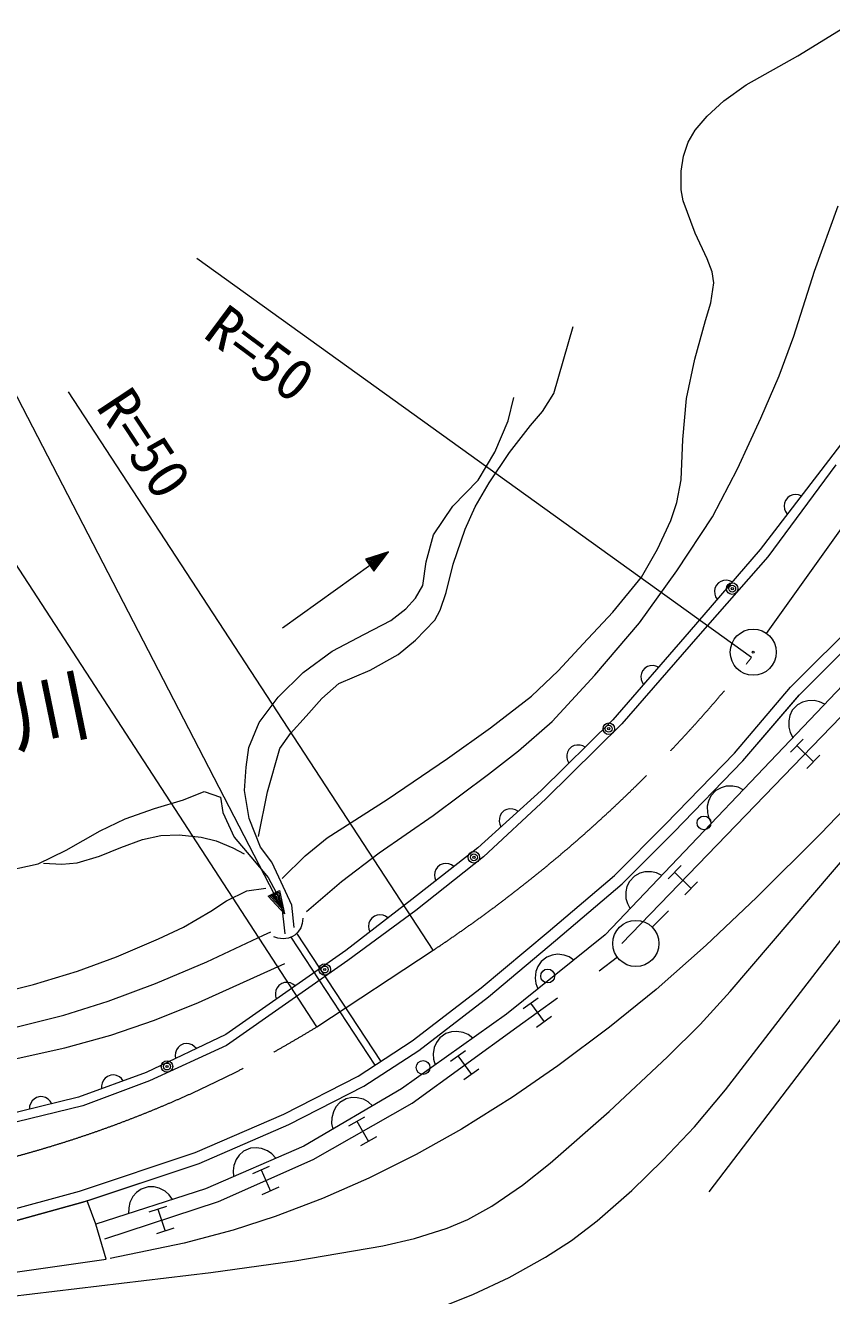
# Model space of a CAD drawing. Units: millimetres, scale not verified. Extents: x 40000 to 680000, y 20000 to 380000.
# Drawn here: x 128780 to 163812, y 250166 to 305348 of the extents above; entities that cross this region are included whole.
import ezdxf
from ezdxf.enums import TextEntityAlignment as Align

# ---------------------------------------------------------------- set-up
doc = ezdxf.new("R2010")
doc.units = ezdxf.units.MM
doc.header["$LTSCALE"] = 1000
doc.linetypes.add('CHAIN', pattern=[18.5, 12, -1.5, 3.5, -1.5])
for name, color, linetype, lineweight in [('M-BGD', 7, 'Continuous', 13), ('M-BMK', 2, 'CHAIN', 13), ('M-BMK-SRVR', 3, 'Continuous', 13), ('M-STR-HTXT', 7, 'Continuous', 13)]:
    doc.layers.add(name, color=color, linetype=linetype, lineweight=lineweight)
doc.layers.add('M-BGD-HTXT', color=7, linetype='Continuous')
doc.styles.add('ＭＳ ゴシック', font='')
doc.styles.get('ＭＳ ゴシック').set_extended_font_data('MS Gothic')

msp = doc.modelspace()

# ---------------------------------------------------------------- linework, layer by layer
at = {"layer": 'M-BGD'}
for p, q in [((168746, 293084), (163678, 286451)), ((149752, 288171), (149997, 289180)), ((149181, 286808), (149752, 288171)), ((148447, 285587), (149181, 286808)), ((163678, 286451), (160703, 282581)), ((164000, 286251), (161045, 282260)), ((147360, 284469), (148447, 285587)), ((161906, 284837), (161809, 284710)), ((162011, 284908), (161906, 284837)), ((162120, 284951), (162011, 284908)), ((162260, 284969), (162120, 284951)), ((162376, 284955), (162260, 284969)), ((162496, 284913), (162376, 284955)), ((146518, 283215), (147360, 284469)), ((161767, 284590), (161753, 284474)), ((161753, 284474), (161772, 284333)), ((161809, 284710), (161767, 284590)), ((161772, 284333), (161814, 284224)), ((161814, 284224), (161885, 284119)), ((146196, 282049), (146518, 283215)), ((160703, 282581), (157617, 279007)), ((139948, 279181), (144554, 282482)), ((144554, 282482), (143554, 282160)), ((143554, 282160), (143926, 281637)), ((144457, 282412), (143622, 282134)), ((143622, 282134), (143924, 281709)), ((144359, 282342), (143689, 282108)), ((143689, 282108), (143922, 281782)), ((144261, 282272), (143757, 282083)), ((143757, 282083), (143919, 281854)), ((144164, 282202), (143824, 282057)), ((143824, 282057), (143917, 281926)), ((144033, 282108), (143892, 282031)), ((143892, 282031), (143915, 281999)), ((143915, 281999), (144033, 282108)), ((143917, 281926), (144164, 282202)), ((143919, 281854), (144261, 282272)), ((143922, 281782), (144359, 282342)), ((143924, 281709), (144457, 282412)), ((143926, 281637), (144554, 282482)), ((146056, 281019), (146196, 282049)), ((161045, 282260), (157994, 278803)), ((145726, 280461), (146056, 281019)), ((158742, 280892), (158722, 280777)), ((158790, 281009), (158742, 280892)), ((158895, 281131), (158790, 281009)), ((159004, 281195), (158895, 281131)), ((159115, 281232), (159004, 281195)), ((159256, 281242), (159115, 281232)), ((159371, 281222), (159256, 281242)), ((159487, 281173), (159371, 281222)), ((145308, 280007), (145726, 280461)), ((158722, 280777), (158732, 280635)), ((158732, 280635), (158768, 280524)), ((158768, 280524), (158833, 280415)), ((162032, 276592), (165968, 280530)), ((144665, 279501), (145308, 280007)), ((162385, 276237), (166352, 280206)), ((162385, 276237), (166352, 280206)), ((143517, 278907), (144665, 279501)), ((142108, 278157), (143517, 278907)), ((157617, 279007), (154312, 275174)), ((157994, 278803), (154696, 275001)), ((140856, 277232), (142108, 278157)), ((139760, 276168), (140856, 277232)), ((155546, 277188), (155526, 277073)), ((155526, 277073), (155536, 276931)), ((155594, 277306), (155546, 277188)), ((155699, 277427), (155594, 277306)), ((155808, 277492), (155699, 277427)), ((155919, 277528), (155808, 277492)), ((156060, 277539), (155919, 277528)), ((156175, 277518), (156060, 277539)), ((156292, 277470), (156175, 277518)), ((164593, 276992), (153976, 265836)), ((155536, 276931), (155573, 276820)), ((155573, 276820), (155637, 276711)), ((159586, 273734), (162032, 276592)), ((138942, 275068), (139760, 276168)), ((154694, 265457), (165317, 276459)), ((159955, 273395), (162412, 276265)), ((159955, 273395), (162385, 276237)), ((162550, 275950), (162326, 275831)), ((162775, 276012), (162550, 275950)), ((163058, 276019), (162775, 276012)), ((163285, 275967), (163058, 276019)), ((163514, 275859), (163285, 275967)), ((161997, 275369), (161946, 275141)), ((162105, 275599), (161997, 275369)), ((162326, 275831), (162105, 275599)), ((138490, 273975), (138942, 275068)), ((154312, 275174), (151190, 272116)), ((154696, 275001), (151398, 271742)), ((161946, 275141), (161952, 274857)), ((161952, 274857), (162014, 274631)), ((162014, 274631), (162133, 274407)), ((162023, 273770), (162580, 274346)), ((138368, 273120), (138490, 273975)), ((152342, 273778), (152312, 273664)), ((152400, 273890), (152342, 273778)), ((152514, 274003), (152400, 273890)), ((152628, 274058), (152514, 274003)), ((152742, 274085), (152628, 274058)), ((152883, 274083), (152742, 274085)), ((152996, 274054), (152883, 274083)), ((153109, 273996), (152996, 274054)), ((156593, 270644), (159586, 273734)), ((162302, 274058), (163020, 273360)), ((152312, 273664), (152311, 273522)), ((152311, 273522), (152338, 273409)), ((152338, 273409), (152393, 273294)), ((156952, 270294), (159955, 273395)), ((156952, 270294), (159955, 273395)), ((163299, 273648), (162742, 273071)), ((138299, 272108), (138368, 273120)), ((135645, 271706), (136551, 272061)), ((136551, 272061), (137261, 271824)), ((138508, 270887), (138299, 272108)), ((151190, 272116), (148435, 269622)), ((158787, 272112), (158566, 271880)), ((159011, 272231), (158787, 272112)), ((159236, 272293), (159011, 272231)), ((159519, 272300), (159236, 272293)), ((159746, 272248), (159519, 272300)), ((159975, 272140), (159746, 272248)), ((134395, 271330), (135645, 271706)), ((137261, 271824), (137359, 271152)), ((151398, 271742), (148691, 269223)), ((158458, 271650), (158407, 271422)), ((158566, 271880), (158458, 271650)), ((133115, 270876), (134395, 271330)), ((137359, 271152), (137851, 270085)), ((149409, 271018), (149375, 270906)), ((149471, 271128), (149409, 271018)), ((149590, 271236), (149471, 271128)), ((149706, 271287), (149590, 271236)), ((149821, 271309), (149706, 271287)), ((149962, 271302), (149821, 271309)), ((150074, 271268), (149962, 271302)), ((150184, 271205), (150074, 271268)), ((158407, 271422), (158414, 271138)), ((158414, 271138), (158475, 270913)), ((132032, 270362), (133115, 270876)), ((138995, 269648), (138508, 270887)), ((149375, 270906), (149368, 270764)), ((149368, 270764), (149390, 270649)), ((149390, 270649), (149441, 270533)), ((154371, 268424), (156593, 270644)), ((158475, 270913), (158594, 270688)), ((130555, 269512), (132032, 270362)), ((137851, 270085), (138580, 269235)), ((154710, 268054), (156952, 270294)), ((154710, 268054), (156952, 270294)), ((129333, 268919), (130555, 269512)), ((139482, 269002), (138995, 269648)), ((148435, 269622), (145570, 267375)), ((127600, 268544), (129333, 268919)), ((138580, 269235), (139329, 268326)), ((139899, 268129), (139482, 269002)), ((148691, 269223), (145738, 266902)), ((146681, 268781), (146611, 268675)), ((146807, 268880), (146681, 268781)), ((146926, 268923), (146807, 268880)), ((147042, 268937), (146926, 268923)), ((147182, 268920), (147042, 268937)), ((147291, 268878), (147182, 268920)), ((147397, 268808), (147291, 268878)), ((156712, 268268), (157269, 268845)), ((139329, 268326), (139900, 267279)), ((146569, 268566), (146552, 268425)), ((146552, 268425), (146566, 268309)), ((146566, 268309), (146608, 268189)), ((146611, 268675), (146569, 268566)), ((151493, 265970), (154371, 268424)), ((155248, 268394), (155027, 268161)), ((155472, 268512), (155248, 268394)), ((155697, 268574), (155472, 268512)), ((155980, 268581), (155697, 268574)), ((156208, 268529), (155980, 268581)), ((156436, 268421), (156208, 268529)), ((156990, 268557), (157709, 267858)), ((140351, 267135), (139899, 268129)), ((151817, 265587), (154710, 268054)), ((151817, 265587), (154710, 268054)), ((154919, 267932), (154868, 267703)), ((154868, 267703), (154875, 267419)), ((155027, 268161), (154919, 267932)), ((157987, 268147), (157430, 267570)), ((139900, 267279), (139998, 266409)), ((140456, 266157), (140351, 267135)), ((145570, 267375), (142705, 265163)), ((154875, 267419), (154936, 267194)), ((154936, 267194), (155055, 266969)), ((140841, 266558), (140810, 266325)), ((145738, 266902), (142785, 264729)), ((143818, 266554), (143747, 266449)), ((143945, 266652), (143818, 266554)), ((144064, 266694), (143945, 266652)), ((144180, 266707), (144064, 266694)), ((144321, 266689), (144180, 266707)), ((144429, 266646), (144321, 266689)), ((144534, 266575), (144429, 266646)), ((156014, 266173), (156722, 266883)), ((139998, 266409), (140057, 265876)), ((140747, 266143), (140617, 265954)), ((140810, 266325), (140747, 266143)), ((143705, 266340), (143686, 266199)), ((143686, 266199), (143700, 266083)), ((143700, 266083), (143741, 265963)), ((143747, 266449), (143705, 266340)), ((139753, 265692), (139571, 265755)), ((139985, 265661), (139753, 265692)), ((140211, 265697), (139985, 265661)), ((140379, 265768), (140211, 265697)), ((140309, 265739), (143969, 260171)), ((140481, 265832), (140379, 265768)), ((140617, 265954), (140481, 265832)), ((140560, 265905), (144219, 260337)), ((148586, 263544), (151493, 265970)), ((148899, 263153), (151817, 265587)), ((148899, 263153), (151817, 265587)), ((153976, 265836), (149691, 262397)), ((142705, 265163), (137483, 261515)), ((151434, 264875), (151184, 264674)), ((151671, 264963), (151434, 264875)), ((151902, 264994), (151671, 264963)), ((152184, 264963), (151902, 264994)), ((152402, 264881), (152184, 264963)), ((152615, 264743), (152402, 264881)), ((142785, 264729), (137519, 261026)), ((151046, 264461), (150965, 264242)), ((151184, 264674), (151046, 264461)), ((154507, 264862), (153706, 264259)), ((140157, 263775), (140041, 263767)), ((140297, 263750), (140157, 263775)), ((150965, 264242), (150934, 263960)), ((150934, 263960), (150965, 263728)), ((139665, 263431), (139640, 263291)), ((139640, 263291), (139648, 263174)), ((139713, 263538), (139665, 263431)), ((139788, 263639), (139713, 263538)), ((139920, 263731), (139788, 263639)), ((140041, 263767), (139920, 263731)), ((140403, 263702), (140297, 263750)), ((140504, 263626), (140403, 263702)), ((145593, 261228), (148586, 263544)), ((150965, 263728), (151053, 263489)), ((139648, 263174), (139683, 263053)), ((145882, 260818), (148899, 263153)), ((145882, 260818), (148899, 263153)), ((150141, 261823), (151904, 263100)), ((150405, 262633), (151054, 263103)), ((150730, 262868), (151315, 262054)), ((149691, 262397), (145121, 259149)), ((151640, 262289), (150991, 261819)), ((145589, 258532), (150141, 261823)), ((147293, 261627), (147051, 261553)), ((147526, 261645), (147293, 261627)), ((147805, 261597), (147526, 261645)), ((148018, 261503), (147805, 261597)), ((137483, 261515), (134030, 259857)), ((137519, 261026), (134172, 259495)), ((135503, 261032), (135412, 260943)), ((135647, 261101), (135503, 261032)), ((135773, 261117), (135647, 261101)), ((135889, 261106), (135773, 261117)), ((136022, 261059), (135889, 261106)), ((136120, 260994), (136022, 261059)), ((143233, 259697), (145593, 261228)), ((146640, 261163), (146546, 260949)), ((146790, 261368), (146640, 261163)), ((147051, 261553), (146790, 261368)), ((148222, 261353), (148018, 261503)), ((135301, 260712), (135290, 260595)), ((135290, 260595), (135305, 260469)), ((135348, 260846), (135301, 260712)), ((135412, 260943), (135348, 260846)), ((136208, 260903), (136120, 260994)), ((143483, 259262), (145882, 260818)), ((143483, 259262), (145882, 260818)), ((146546, 260949), (146499, 260669)), ((146499, 260669), (146516, 260435)), ((147248, 260350), (147897, 260819)), ((147573, 260584), (148157, 259770)), ((146516, 260435), (146590, 260192)), ((148482, 260005), (147833, 259535)), ((134030, 259857), (131092, 258788)), ((134172, 259495), (131268, 258409)), ((132110, 259393), (132087, 259278)), ((132170, 259522), (132110, 259393)), ((132243, 259613), (132170, 259522)), ((132343, 259691), (132243, 259613)), ((132493, 259746), (132343, 259691)), ((132620, 259750), (132493, 259746)), ((132734, 259727), (132620, 259750)), ((132862, 259667), (132734, 259727)), ((132953, 259593), (132862, 259667)), ((133031, 259494), (132953, 259593)), ((140010, 258052), (143233, 259697)), ((129417, 258811), (129261, 258773)), ((129543, 258801), (129417, 258811)), ((132087, 259278), (132091, 259152)), ((140223, 257597), (143483, 259262)), ((140223, 257597), (143483, 259262)), ((145121, 259149), (140884, 256665)), ((131092, 258788), (127786, 257977)), ((131268, 258409), (127823, 257569)), ((128963, 258390), (128953, 258264)), ((128998, 258502), (128963, 258390)), ((129071, 258623), (128998, 258502)), ((129154, 258706), (129071, 258623)), ((129261, 258773), (129154, 258706)), ((129655, 258766), (129543, 258801)), ((129775, 258693), (129655, 258766)), ((129857, 258609), (129775, 258693)), ((129925, 258502), (129857, 258609)), ((141280, 256076), (145589, 258532)), ((142273, 258363), (142161, 258157)), ((142440, 258554), (142273, 258363)), ((142717, 258716), (142440, 258554)), ((142964, 258768), (142717, 258716)), ((143198, 258765), (142964, 258768)), ((143471, 258693), (143198, 258765)), ((143676, 258580), (143471, 258693)), ((143866, 258413), (143676, 258580)), ((136154, 256377), (140010, 258052)), ((142089, 257883), (142086, 257649)), ((142161, 258157), (142089, 257883)), ((142839, 257542), (143535, 257938)), ((143187, 257740), (143682, 256867)), ((136333, 255908), (140223, 257597)), ((136333, 255908), (140223, 257597)), ((142086, 257649), (142139, 257400)), ((140884, 256665), (136599, 254802)), ((144029, 257066), (143334, 256669)), ((131136, 254702), (136154, 256377)), ((137168, 254259), (141280, 256076)), ((137936, 256083), (137832, 255819)), ((138072, 256274), (137936, 256083)), ((138260, 256443), (138072, 256274)), ((138554, 256571), (138260, 256443)), ((138806, 256593), (138554, 256571)), ((139037, 256562), (138806, 256593)), ((139301, 256458), (139037, 256562)), ((139490, 256321), (139301, 256458)), ((139659, 256132), (139490, 256321)), ((131281, 254222), (136333, 255908)), ((131465, 254283), (136333, 255908)), ((137832, 255819), (137801, 255587)), ((137801, 255587), (137823, 255334)), ((138656, 255465), (139389, 255788)), ((139023, 255626), (139426, 254708)), ((127539, 253721), (131136, 254702)), ((136599, 254802), (131838, 253273)), ((133452, 254466), (133322, 254213)), ((133606, 254642), (133452, 254466)), ((133810, 254792), (133606, 254642)), ((134115, 254889), (133810, 254792)), ((134368, 254886), (134115, 254889)), ((134595, 254833), (134368, 254886)), ((134846, 254703), (134595, 254833)), ((135022, 254548), (134846, 254703)), ((135171, 254343), (135022, 254548)), ((139792, 254870), (139060, 254546)), ((127653, 253232), (131281, 254222)), ((131281, 254222), (127653, 253232)), ((131465, 254283), (131281, 254222)), ((131838, 253273), (131465, 254283)), ((131838, 253273), (131465, 254283)), ((132224, 252638), (137168, 254259)), ((133269, 253986), (133266, 253732)), ((133322, 254213), (133269, 253986)), ((134160, 253800), (134921, 254050)), ((134541, 253925), (134851, 252971)), ((132295, 251750), (131838, 253273)), ((135232, 253096), (134471, 252846)), ((128133, 251154), (132295, 251750))]:
    msp.add_line(p, q, dxfattribs=at)
for points in [[(139941, 268283), (140943, 269269), (141889, 270052), (144499, 271713), (147119, 273502), (148995, 274832), (150773, 276215), (151926, 277309), (153013, 278486), (154304, 279864), (155549, 281373), (156242, 282596), (156828, 283846), (157089, 284624), (157275, 285611), (157340, 287363), (157511, 289142), (157865, 290855), (158331, 292527), (158564, 293297), (158697, 294171), (158621, 294638), (158403, 295207), (157888, 296320), (157364, 297721), (157281, 298208), (157279, 299012), (157378, 299662), (157579, 300273), (157882, 300791), (158407, 301405), (159134, 302065), (160101, 302772), (162348, 304026), (164482, 305348)], [(140993, 266849), (142516, 268153), (144146, 269405), (146492, 271024), (148902, 272818), (150210, 273833), (151664, 275107), (153526, 277123), (155459, 279387), (157086, 281656), (158639, 283995), (159725, 286091), (160739, 288280), (161531, 290122), (162167, 291852), (163073, 294677), (164094, 297511)], [(181484, 295093), (179553, 292284), (177808, 289562), (175496, 285804), (173120, 282137), (171403, 279667), (169580, 277227), (167873, 275141), (165987, 273011), (163360, 270255), (160546, 267459), (158368, 265387), (156192, 263460), (154164, 261826), (151921, 260154), (149941, 258790), (147736, 257404), (145758, 256293), (143707, 255268), (141689, 254383), (139631, 253599), (137809, 253008), (135682, 252438), (132457, 251784)], [(138908, 270110), (139296, 272056), (139842, 273938), (140299, 274588), (140974, 275345), (141654, 276109), (142406, 276752), (143755, 277339), (144984, 278014), (145730, 278645), (146569, 279511), (146809, 279950), (147061, 280715), (147374, 281940), (147882, 283457), (148326, 284427), (148935, 285469), (149815, 286798), (150725, 287963), (151252, 288577), (151740, 289362), (152578, 292265)], [(70278, 272017), (79646, 269815), (81146, 269384), (82844, 268782), (91931, 265709), (95559, 264570), (99040, 263584), (101969, 262814), (104900, 262150), (108206, 261525), (111401, 261027), (114042, 260780), (116839, 260629), (119579, 260686), (122219, 260842), (124011, 261014), (125944, 261314), (128127, 261764), (130456, 262351), (132375, 262955), (134440, 263723), (136664, 264660), (139132, 265823), (139444, 265975)], [(127116, 250009), (136836, 251177), (140494, 251682), (144315, 252322), (145680, 252641), (147105, 253095), (147998, 253474), (149050, 254051), (150373, 254961), (151582, 255920), (154144, 258163), (156688, 260533), (158107, 261947), (159404, 263379), (165645, 270671)], [(129559, 268959), (130361, 268910), (131035, 268971), (131999, 269251), (132926, 269629), (133864, 269979), (134659, 270152), (135462, 270185), (136422, 270088), (137064, 269927), (137797, 269612), (138285, 269354)], [(69500, 267707), (71078, 267435), (72495, 267092), (75347, 266146), (78295, 265277), (87606, 262941), (97111, 260927), (106678, 259633), (111290, 259119), (115954, 258703), (117357, 258691), (118955, 258787), (128340, 260453), (130488, 260934), (132491, 261486), (134387, 262127), (136308, 262894), (140051, 264587)], [(107363, 264546), (109195, 263853), (111246, 263202), (112615, 262902), (114042, 262694), (116015, 262501), (118146, 262408), (120915, 262478), (123517, 262643), (125304, 262866), (127191, 263207), (129134, 263684), (131042, 264266), (132737, 264880), (134569, 265660), (135652, 266170), (136835, 266866), (137513, 267322), (138408, 267748), (139229, 267870)], [(147134, 249782), (148254, 250222), (149801, 250958), (151380, 251831), (152508, 252565), (153624, 253416), (155137, 254732), (156484, 256043), (157853, 257505), (159203, 259109), (165042, 266681)], [(158488, 254669), (164227, 262188)]]:
    msp.add_lwpolyline(points, dxfattribs=at)
for centre, major_axis in [((159492, 280879), (0, -251)), ((159492, 280879), (0, -151)), ((159492, 280879), (0, -50.2)), ((154129, 274793), (0, -251)), ((154129, 274793), (0, -151)), ((154129, 274793), (0, -50.2)), ((158266, 270700), (0, -301)), ((148267, 269208), (0, -251)), ((148267, 269208), (0, -151)), ((148267, 269208), (0, -50.2)), ((155307, 265464), (0, -1004)), ((141786, 264333), (0, -251)), ((141786, 264333), (0, -151)), ((141786, 264333), (0, -50.2)), ((151474, 264049), (0, -301)), ((134933, 260119), (0, -251)), ((134933, 260119), (0, -151)), ((134933, 260119), (0, -50.2)), ((146058, 260074), (0, -301))]:
    msp.add_ellipse(centre, major_axis=major_axis, ratio=0.996704, dxfattribs=at)
at = {"layer": 'M-BMK'}
for p, q in [((160988, 278935), (179380, 304722)), ((141445, 261841), (146505, 265174))]:
    msp.add_line(p, q, dxfattribs=at)
for centre, major_axis, start_param, end_param in [((113366, 315384), (0, -60221), 0.584894, 0.898594), ((115399, 304684), (0, -50184), 6.147863, 6.830887)]:
    msp.add_ellipse(centre, major_axis=major_axis, ratio=0.996704, start_param=start_param, end_param=end_param, dxfattribs=at)
at = {"layer": 'M-BMK-SRVR'}
for major_axis in [(0, -1004), (0, -40.1)]:
    msp.add_ellipse((160406, 278119), major_axis=major_axis, ratio=0.996704, dxfattribs=at)
at = {"layer": 'M-STR-HTXT'}
for p, q in [((160330, 277884), (136225, 295219)), ((140037, 266752), (126627, 292666)), ((146505, 265174), (130654, 289429)), ((141445, 261841), (125563, 286241)), ((139327, 267513), (139824, 267772)), ((139417, 267514), (139772, 267699)), ((139772, 267699), (139908, 267001)), ((139824, 267772), (140037, 266752)), ((140037, 266752), (139327, 267513)), ((139908, 267001), (139417, 267514)), ((139506, 267516), (139719, 267627)), ((139834, 267144), (139506, 267516)), ((139596, 267517), (139667, 267554)), ((139723, 267357), (139596, 267517)), ((139667, 267554), (139723, 267357)), ((139719, 267627), (139834, 267144))]:
    msp.add_line(p, q, dxfattribs=at)

# ---------------------------------------------------------------- texts
at = {"layer": 'M-BGD-HTXT', "style": 'ＭＳ ゴシック'}
msp.add_text('根笠川', height=2566, rotation=11.637, dxfattribs=at).set_placement((121649, 271831), align=Align.BOTTOM_LEFT)
at = {"layer": 'M-STR-HTXT', "style": 'ＭＳ ゴシック'}
for rotation, p in [(323.41, (136107, 291403)), (303.413, (131351, 288472))]:
    msp.add_text('R=50', height=1833, rotation=rotation, dxfattribs=at).set_placement(p, align=Align.BOTTOM_LEFT)

doc.saveas('drawing.dxf')
